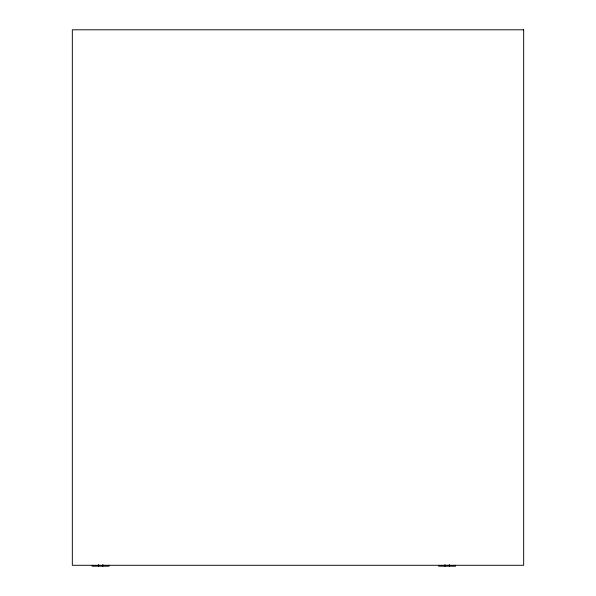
<?xml version="1.0" encoding="UTF-8"?>
<svg xmlns="http://www.w3.org/2000/svg" width="596" height="596" viewBox="0 0 596 596"><rect width="100%" height="100%" fill="white"/><g stroke="black" fill="none" stroke-linecap="round" stroke-linejoin="round"><path stroke-width="0.89" d="M455.553 565.284L455.553 566.2L438.723 566.2L438.723 565.284M449.369 564.501L449.369 566.2M444.966 564.501L444.966 566.2M109.023 565.284L109.023 566.2L92.194 566.2L92.194 565.284M102.84 564.501L102.84 566.2M98.437 564.501L98.437 566.2M523.668 29.8L72.332 29.8L72.332 565.284L523.668 565.284L523.668 29.8"/></g></svg>
